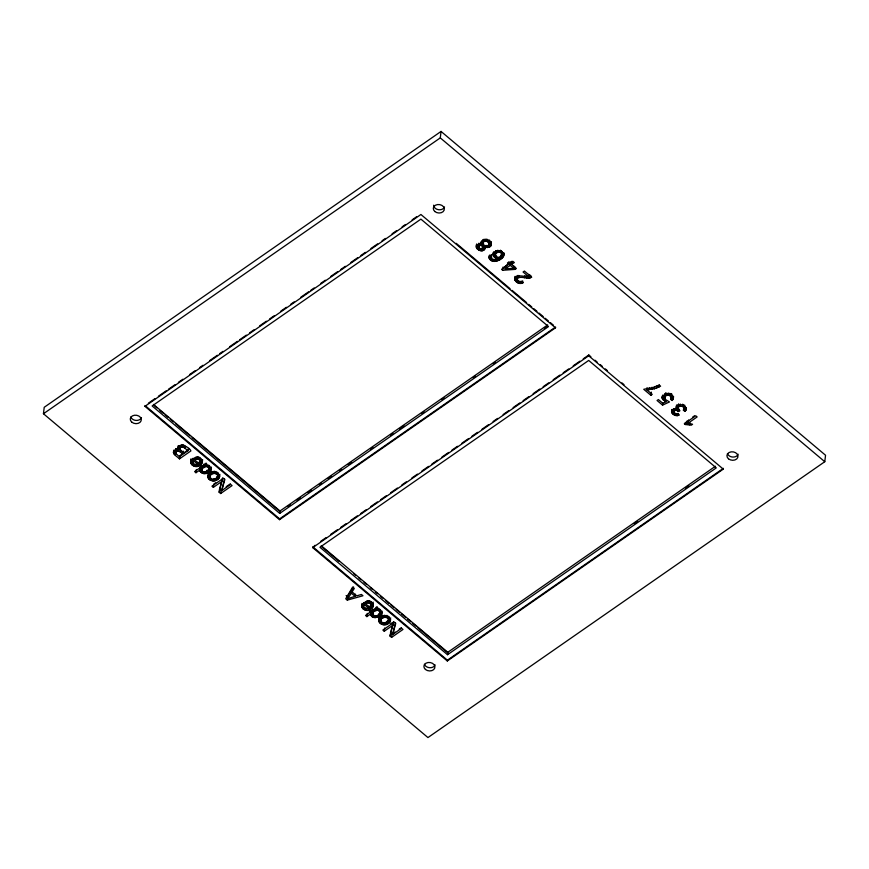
<?xml version="1.0" encoding="UTF-8"?>
<svg xmlns="http://www.w3.org/2000/svg" width="869" height="869" viewBox="0 0 869 869"><rect width="100%" height="100%" fill="white"/><g stroke="black" fill="none" stroke-linecap="round" stroke-linejoin="round"><path stroke-width="1.3" d="M476.462 246.242L478.461 244.243L481.535 244.45C481.296 231.035 501.076 249.294 484.641 247.068C485.956 253.976 473.127 250.066 476.723 244.091M192.679 462.156L193.114 458.213C190.344 461.787 193.906 466.935 197.936 464.426L198.197 462.275M200.5 461.613L198.762 459.19L195.742 459.104L194.526 457.789C207.876 455.182 201.011 471.737 192.147 464.969L193.19 458.658L199.164 463.688L200.142 462.666L200.761 459.462M363.709 603.368L363.068 608.843C371.932 615.61 378.797 599.056 365.436 601.663L366.664 602.977L369.673 603.053L371.421 605.487L370.085 607.561L364.111 602.532L361.569 605.856L363.068 608.843M188.345 448.48L188.084 450.631L184.163 453.357L180.176 449.707L180.491 445.797M180.328 445.873L180.35 445.276L179.937 449.099M503.944 253.129C505.584 261.721 486.119 264.86 490.138 255.432L491.593 256.485L491.072 258.582L492.365 259.766L495.602 259.885L498.621 258.375C495.287 258.951 491.865 255.779 493.396 252.358M670.846 397.22L670.586 399.371L672.139 400.49C678.385 388.856 651.913 395.276 666.48 401.652L662.808 403.281L658.398 399.566L657.062 400.5L662.558 405.128L669.488 401.956L664.492 398.914L664.644 394.689L665.882 392.821L665.491 396.047L664.253 397.915M200.011 470.553L200.446 466.653C196.253 475.843 212.481 475.647 211.243 467.24M370.922 614.416L370.976 613.764L366.881 616.61L365.534 615.469L376.94 607.54L378.2 608.593L377.157 609.321C392.353 612.927 366.653 625.126 371.356 610.527L369.314 611.95M371.356 610.527L371.823 612.547L373.507 613.883M175.429 452.771C176.461 448.741 181.415 452.412 182.816 454.291L179.372 456.692L175.636 453.303L175.864 449.023L175.636 453.303M514.817 279.188C516.382 273.377 524.387 277.102 528.493 276.559L523.073 271.997L524.42 271.063L531.73 277.211C527.146 279.905 521.042 275.191 516.892 278.688L517.62 281.154L519.792 282.056L522.073 281.393L523.312 282.664C519.401 285.325 512.906 281.165 515.154 276.353M43.45 413.742L44.221 407.289L441.05 131.436L825.55 455.258L824.779 461.711L427.95 737.564L43.45 413.742L440.279 137.889L441.05 131.436M144.949 406.334L145.047 405.519L279.622 518.858L279.525 519.673L144.949 406.334L420.922 214.491L555.497 327.819L279.525 519.673M173.409 452.532L174.593 450.251L178.558 449.87C176.874 441.941 189.377 446.416 190.898 450.924L179.481 458.854C177.265 456.475 172.149 454.53 173.67 450.381M173.648 453.412L174.039 450.185L175.723 452.13L175.342 455.367M174.278 454.346L174.669 451.109M175.744 451.761L176.125 448.534M176.211 451.337L176.472 449.186M176.831 451.011L177.091 448.86M177.493 450.881L177.743 448.73M178.047 447.85L178.308 445.699M178.08 448.838L178.341 446.677M178.178 450.935L178.438 448.784M178.558 449.87L178.471 445.601M178.895 451.196L179.286 447.969L178.569 447.709M179.481 458.854L179.872 455.628L189.203 449.132M180.241 447.948L181.013 445.319M180.426 452.282L180.687 450.12M180.752 447.47L181.578 445.004M181.328 447.155L182.197 444.83M181.936 446.981L182.555 446.938L182.805 444.787M188.084 450.631L183.131 447.014L183.381 444.863M182.816 454.291L183.207 451.065M184.282 447.513L184.543 445.352M185.336 448.306L185.586 446.155M192.147 464.969L190.702 462.786L191.039 458.745M190.974 463.546L191.093 459.549M191.452 464.274L191.354 460.32M192.842 463.709L192.788 459.495M192.418 462.178L193.722 458.506M193.016 465.588L193.396 462.362M193.939 466.045L194.2 463.883M194.938 466.327L195.199 464.176M195.742 459.104L196.003 456.942M196.003 466.447L196.253 464.296M196.872 458.875L197.133 456.725M206.496 463.296L206.235 465.447L207.278 464.73L206.029 463.666L194.613 471.595L195.959 472.736L196.351 469.499M197.871 458.908L198.132 456.757M197.089 466.392L197.35 464.242M198.762 459.19L199.012 457.029M198.165 466.142L198.556 462.916L197.48 463.155M199.555 459.701L199.805 457.55M199.229 465.697L199.609 462.471L202.195 460.385L201.814 463.611M200.142 462.666L200.554 458.452M200.283 465.067L200.663 461.841M200.152 471.237L200.391 467.316M201.163 464.361L201.554 461.124M200.522 471.91L200.543 468M201.13 472.54L202.325 465.415L201.51 470.77C203.368 474.105 209.722 471.563 209.06 468L206.17 466.425L201.945 468.652M202.216 462.829L202.607 459.603M201.51 470.77L201.956 465.98M202.205 473.236L202.466 471.085M203.248 467.489L203.639 464.263M203.455 473.67L203.715 471.519M204.747 466.686L205.138 463.459M205.464 466.49L205.855 463.264M204.812 473.801L205.062 471.65M206.17 466.425L206.42 464.274M206.203 473.605L206.583 470.379M207.561 473.116L207.821 470.965M208.43 467.174L208.69 465.024M207.854 477.233C207.528 470.9 219.097 470.096 219.607 476.527C218.477 481.861 209.57 482.599 207.854 477.233L208.245 474.007L209.798 477.754C212.764 482.067 219.477 477.635 217.847 473.04M208.679 470.107L209.396 466.327M209.016 469.553L209.31 465.849M208.147 478.015L208.527 474.789M208.842 472.378L209.559 465.784M208.647 478.765L209.038 475.528M209.929 471.454L211.037 467.218L210.646 470.444M209.635 476.701L210.494 472.367L209.787 476.147M209.364 479.471L210.168 472.921M210.135 480.036L210.396 477.885M210.102 475.604L211.286 474.517L211.667 471.291M210.971 480.47L211.221 478.319M211.286 474.517L212.872 473.681L213.133 471.519M212.872 473.681L213.633 473.464L213.893 471.313M212.807 480.959L213.057 478.808M213.633 473.464L214.382 473.409L214.632 471.248M213.97 480.981L214.23 478.819M219.151 492.267L222.692 477.917L219.542 489.03L219.151 492.267L220.65 493.527L232.066 485.597L230.665 484.413L221.693 490.648L224.854 479.525L223.355 478.265L211.949 486.195L213.35 487.368L213.731 484.142L215.718 482.762M217.587 475.191L215.729 473.627L215.99 471.476M215.132 480.763L215.393 478.613M216.859 474.268L217.109 472.117M216.294 480.318L216.674 477.081L219.412 474.898L219.031 478.135M217.598 476.799L218.141 473.008L217.446 479.634M218.358 478.895L218.749 475.669M219.444 477.342L219.868 474.376M220.65 493.527L221.041 490.301L219.542 489.03M221.693 490.648L224.539 478.765M279.731 513.405L548.491 326.581L420.911 219.129L152.151 405.964L279.731 513.405L280.024 510.983L547.676 324.93M447.307 660.972L447.405 660.168L723.377 468.326L723.28 469.13L447.307 660.972L312.731 547.633L315.056 545.276M353.585 586.977L352.51 588.715L352.119 591.941L356.746 595.841L361.417 594.461L362.97 595.765L347.307 600.121L347.698 596.894L346.123 595.569M347.752 598.654L348.143 595.428L351.728 589.953L351.348 593.179L347.752 598.654L355.095 596.34L355.345 594.19M361.623 606.649L362.004 603.423L363.448 605.617M361.884 607.42L362.275 604.194M362.373 608.148L362.753 604.922M369.108 606.149L368.858 608.3L365.219 608.648L363.47 607.105L363.894 603.162M363.926 609.462L364.187 607.312M363.47 607.105L364.643 602.38M364.861 609.908L365.11 607.757M366.664 602.977L366.914 600.816M365.849 610.201L366.11 608.05M367.793 602.749L368.054 600.598M366.881 616.61L367.261 613.373M368.011 610.266L368.26 608.104M368.793 602.782L369.043 600.631M369.673 603.053L369.933 600.903M369.086 610.016L369.466 606.779L373.116 604.259L372.725 607.485M370.466 603.575L370.726 601.413M370.151 609.571L370.531 606.345M371.204 604.476L371.465 602.315M371.063 606.54L371.313 604.389M371.421 605.487L371.802 602.26L371.443 603.314M371.193 608.941L371.584 605.715M371.074 615.1L371.454 611.874M372.084 608.224L372.464 604.998M371.443 615.784L371.823 612.547M372.92 604.303L373.181 602.141M380.231 609.723C381.719 614.079 375.365 618.685 372.421 614.644L372.692 610.396L373.464 612.265M373.138 606.703L373.388 604.552M372.051 616.414L372.877 609.853M372.312 613.633L373.246 609.288M373.127 617.109L373.377 614.959M372.855 612.526L374.17 611.363L374.43 609.212M374.376 617.544L374.626 615.393M375.669 610.559L376.049 607.333L377.472 607.062L377.081 610.299L374.17 611.363M376.386 610.364L376.766 607.138M375.723 617.674L375.984 615.524M377.113 617.479L377.374 615.328M379.97 611.874L378.33 610.483L378.591 608.333M378.482 616.99L378.862 613.764M379.351 611.048L379.601 608.897M378.699 620.292C379.536 613.568 392.81 615.165 389.942 621.998C386.944 627.212 376.755 624.659 378.96 618.141M379.59 613.981L379.851 611.83M378.775 621.107L379.156 617.881M379.927 613.427L380.481 609.658L380.318 610.201M379.058 621.889L379.449 618.663L381.437 620.683M379.764 616.251L380.144 613.025L381.947 611.092L381.567 614.318M379.568 622.639L379.949 619.401M380.85 615.328L381.23 612.102M380.285 623.345L381.089 616.794L381.1 618.402M388.758 616.914C390.387 621.509 383.685 625.941 380.72 621.628L381.404 616.24M381.056 623.909L381.306 621.759M380.72 621.628L382.588 615.165M381.882 624.344L382.143 622.193M382.773 624.648L383.033 622.497M382.208 618.391L383.794 617.544L384.044 615.393M383.718 624.833L383.979 622.671M383.794 617.544L384.554 617.338L384.804 615.187M390.322 633.979L390.072 636.141L391.571 637.401L402.977 629.471L401.576 628.287L392.614 634.522L395.775 623.399L394.265 622.128L382.86 630.068L384.261 631.242L384.652 628.015M384.891 624.844L385.141 622.693M388.508 619.065L386.651 617.501L386.901 615.35M386.053 624.637L386.433 621.411M387.77 618.141L388.03 615.991M387.205 624.192L387.596 620.955L390.746 617.989M388.182 621.226L388.573 618M388.519 620.672L389.051 616.881L388.899 617.435M388.356 623.507L388.747 620.281M389.279 622.769L389.66 619.543M389.942 621.998L390.333 618.771M390.366 621.216L390.615 619.065M391.571 637.401L391.952 634.174L395.069 632.013M390.072 636.141L393.603 621.791L390.453 632.904L391.952 634.174M392.614 634.522L395.449 622.639M476.484 247.546L476.875 244.319L478.232 246.22M476.766 248.197L477.146 244.971M477.222 248.838L477.602 245.601M477.852 249.446L478.613 243.961L478.417 247.947L480.796 249.37L483.142 248.328L483.74 244.374M478.417 247.947L478.808 243.222M478.591 249.99L478.971 246.763M478.428 246.459L479.264 243.7M479.004 245.851L479.818 245.482L480.068 243.331M479.362 250.391L479.623 248.241M480.166 250.663L480.427 248.512M479.818 245.482L480.763 245.406L481.144 242.179L483.544 243.613M481.089 243.385L481.35 241.234M481.535 244.45L481.926 241.224M481.013 250.804L481.263 248.653M483.349 247.6L481.708 245.623L482.099 242.397M481.839 250.815L482.219 247.578M483.001 244.504L483.153 240.311L483.001 244.504C486.01 248.762 491.235 244.406 489.562 240.094M482.556 246.133L482.936 242.907M482.762 243.537L483.414 239.377M482.534 248.947L482.925 245.71M482.61 250.696L482.99 247.469L485.369 245.525L484.978 248.751M483.153 246.839L483.414 244.689M483.023 242.603L484.044 239.67M483.142 248.328L483.533 245.101M483.316 250.446L483.707 247.22M483.783 241.821L484.859 241.321L485.108 239.171M483.968 250.076L484.359 246.85M484.63 249.457L485.021 246.231M484.989 247.947L485.239 245.797M484.859 241.321L486.064 241.213L486.314 239.062M485.923 247.546L486.184 245.395M489.171 243.32L487.27 241.484L487.52 239.333M487.216 247.665L487.476 245.514M488.313 242.125L488.574 239.963M488.845 242.679L489.095 240.528M488.465 247.426L489.508 241.386M489.128 244.613L489.671 240.746M489.627 246.829L490.018 243.602L491.409 241.756L491.028 244.993M490.279 246.275L490.67 243.048M489.051 257.724L489.301 255.562M489.16 258.321L489.421 256.17M490.746 245.666L491.137 242.44M489.432 258.919L489.551 255.095M490.431 260.048L490.822 256.811L489.823 255.682M490.909 257.756L491.289 254.53M491.072 258.582L491.354 255.019M491.343 260.689L491.604 258.538M492.332 261.135L492.582 258.984M493.19 255.236L493.57 252.01M493.418 255.931L493.809 252.705L495.656 254.519L495.276 257.745M493.831 256.572L494.211 253.346M493.386 261.406L493.646 259.255M494.418 257.17L494.809 253.944M495.069 254.769L495.417 253.824C504.194 246.796 502.999 262.655 495.254 255.703L495.46 251.543L495.634 252.477M447.513 654.715L716.273 467.88L588.693 360.439L319.933 547.264L447.513 654.715L447.807 652.293L715.459 466.229M494.526 261.482L494.776 259.331M495.254 255.703L495.808 250.587M496.318 252.955L496.579 250.804M495.906 261.319L496.156 259.158M496.275 258.158L496.536 256.007M497.579 252.325L497.839 250.174M497.361 260.874L497.752 257.637M498.904 260.146L499.284 256.909M500.099 252.325L500.359 250.174M501.087 252.868L501.337 250.717M500.511 259.136L500.902 255.899L503.792 252.966L503.412 256.192M501.228 256.116L501.489 253.965M501.576 253.422L501.826 251.26M501.685 255.464L502.119 251.912M501.826 258.126L502.206 254.889M502.793 257.137L503.173 253.911M511.982 261.221L511.591 264.448L516.392 268.488L515.1 269.39L502.662 270.281L503.053 267.044M514.024 266.11L513.775 268.26L505.161 268.923L505.552 265.697M502.662 270.281L501.554 269.347L508.952 264.198L509.212 262.047M505.161 268.923L510.309 265.349L510.69 262.112L512.428 263.579M515.1 269.39L515.36 267.228M514.926 279.883L515.306 276.657L517.609 279.297M515.23 280.578L515.61 277.352M515.73 281.263L516.11 278.037M516.425 281.936L517.272 275.451M516.925 280.35L517.066 276.266M517.511 278.026L517.772 275.875M517.229 282.534L517.489 280.383M518.489 277.591L518.75 275.44M518.054 282.979L518.315 280.828M518.902 283.294L519.162 281.143M519.781 283.468L520.042 281.317M520.672 283.49L520.933 281.339M521.552 283.37L521.813 281.208M522.443 283.088L522.693 280.937M524.68 277.765L524.941 275.614M526.636 277.982L526.886 275.831M528.189 278.058L528.754 274.408M529.471 277.982L529.851 274.756L528.569 274.832M530.601 277.754L530.85 275.603M555.497 327.819L555.595 327.016L279.622 518.858M312.731 547.633L588.704 355.79L588.802 354.986L590.877 356.724M646.829 389.812L654.368 388.812L660.614 386.184L659.213 385.01L652.869 387.563L643.733 389.279L650.892 395.308L652.239 394.374L646.829 389.812L647.079 387.661M649.186 389.725L649.436 387.563M650.892 395.308L651.272 392.082M651.761 389.388L652.011 387.226M654.368 388.812L654.629 386.662M656.845 388.008L657.094 385.858M658.984 387.096L659.234 384.945M662.265 397.611L662.515 395.46M662.33 398.371L662.721 395.145L665.306 397.937M662.591 399.088L662.982 395.851M663.036 399.762L663.427 396.525M662.558 405.128L662.819 402.977M663.666 400.392L664.057 397.166M664.492 398.914L664.97 393.7M664.915 401.163L665.176 399.012M665.491 396.047L666.795 395.406L667.055 393.255M666.795 395.406L668.196 395.21L668.457 393.06M670.586 399.371L671.465 397.633L669.521 395.449L669.782 393.299M670.618 396.079L670.868 393.929M671.237 396.807L671.618 393.581M671.27 398.491L671.65 395.265L670.977 396.145L672.519 397.252L672.139 400.49M671.465 397.633L671.726 395.482M672.704 399.914L673.084 396.677L672.519 397.252M673.986 409.549L673.79 408.788C671.802 412.004 675.094 415.654 678.254 413.731L679.362 415.045C675.865 417.077 670.173 413.883 671.878 409.571M673.095 399.295L673.356 397.144M671.813 412.612L672.204 409.386L673.464 411.07L673.084 414.296M673.312 398.643L673.573 396.492M672.313 413.492L672.693 410.266M673.605 412.775L673.855 410.624M673.399 412.025L674.431 408.56M674.474 415.176L674.735 413.025M675.246 415.447L675.495 413.296M671.618 411.721L673.616 409.103L676.647 409.19L676.386 406.051M677.885 408.311L678.515 404.194L677.885 408.311L679.916 410.755L678.537 411.482L676.31 410.287L676.69 407.061L678.722 408.05M676.647 409.19L676.516 404.976M676.875 415.654L677.136 413.492M677.396 410.668L677.777 407.442M677.711 415.567L677.961 413.416M678.341 411.287L678.591 409.125M678.135 407.431L679.113 404.53M678.537 411.482L678.798 409.321M678.863 406.681L679.96 406.181L680.21 404.031M676.136 408.202L676.093 407.235C678.07 401.38 689.736 406.323 684.989 411.341L683.447 410.331L684.359 408.463L682.469 406.323L682.719 404.172M683.523 406.953L683.773 404.791M683.447 410.331L683.697 408.18M684.131 407.67L684.392 405.519M684.153 409.353L684.533 406.127M684.359 408.463L684.75 405.236M684.989 411.341L685.934 407.539L685.543 410.765M685.934 410.157L686.195 408.006M685.196 424.496L684.316 423.757L695.776 415.795L697.134 416.935L688.205 423.149L692.604 424.257L691.257 425.202L685.196 424.496L685.445 422.345M686.423 424.376L686.684 422.225M687.922 424.452L688.585 419.923M689.573 424.724L689.834 422.573M493.136 254.508C494.048 249.186 503.814 249.664 503.694 255.28M217.652 474.126L217.989 473.572M352.119 591.941L354.28 588.454L352.618 587.053L345.732 598.795L347.307 600.121M210.32 468.228L207.952 469.89M192.809 458.919L191.245 460.396L190.702 462.786M148.382 403.205L155.062 398.556M158.397 396.242L166.185 390.822M168.412 389.279L175.093 384.641M178.427 382.317L182.881 379.221M189.561 374.582L195.123 370.715M199.577 367.62L202.911 365.295M209.592 360.657L217.38 355.236M219.607 353.694L222.942 351.369M229.622 346.731L237.411 341.321M239.638 339.768L246.307 335.13M249.653 332.805L254.096 329.709M259.668 325.842L266.338 321.204M269.683 318.88L274.126 315.795M280.806 311.145L286.368 307.278M290.822 304.183L294.156 301.869M300.837 297.22L308.625 291.81M310.852 290.257L314.187 287.943M320.867 283.305L325.321 280.209M330.883 276.342L337.563 271.693M340.898 269.379L345.351 266.283M350.913 262.416L357.593 257.767M360.928 255.453L365.382 252.358M370.944 248.491L377.624 243.852M382.078 240.756L385.412 238.432M392.093 233.794L396.536 230.698M402.108 226.831L405.443 224.506M412.123 219.868L416.566 216.772M195.959 472.736L200.055 469.89M506.573 264.98L510.69 262.112M511.591 264.448L514.329 262.557L512.971 261.406L510.233 263.307L508.745 262.047L507.453 262.949L508.952 264.198M213.35 487.368L222.301 481.144M226.222 486.694L230.372 483.805M288.128 506.421L290.355 504.878M297.035 500.229L300.381 497.904M308.18 492.473L311.526 490.149M319.325 484.728L321.563 483.186M328.243 478.537L331.589 476.212M339.388 470.781L341.615 469.238M348.306 464.589L351.652 462.265M370.596 449.088L372.823 447.546M390.659 435.141L392.886 433.598M399.577 428.949L404.031 425.853M421.867 413.448L424.094 411.906M441.93 399.512L444.157 397.959M473.138 377.819L475.365 376.266M493.19 363.872L495.428 362.319M544.461 328.232L546.688 326.679M320.618 541.409L326.179 537.542M330.633 534.446L337.313 529.808M340.648 527.483L346.21 523.616M350.663 520.531L357.344 515.882M360.678 513.568L366.24 509.701M370.694 506.605L377.374 501.956M380.709 499.642L386.271 495.775M390.724 492.68L397.405 488.041M401.847 484.945L406.301 481.85M411.863 477.983L417.435 474.116M421.878 471.02L428.558 466.381M431.893 464.057L437.465 460.19M441.908 457.094L448.589 452.456M451.923 450.131L457.496 446.264M461.939 443.168L468.619 438.53M471.954 436.205L477.526 432.338M481.969 429.243L488.65 424.604M493.103 421.508L497.557 418.413M503.118 414.546L508.68 410.679M513.134 407.583L519.814 402.944M523.149 400.62L528.71 396.753M533.164 393.657L539.845 389.019M543.179 386.694L548.741 382.827M553.195 379.742L559.875 375.093M563.21 372.779L568.771 368.912M573.225 365.816L579.905 361.167M583.24 358.854L588.802 354.986M390.615 623.866L392.614 622.476M384.261 631.242L393.222 625.017M692.56 417.163L694.537 415.784M399.219 629.123L401.293 627.679M634.229 523.768L637.574 521.443M685.5 488.128L688.845 485.804M488.856 244.2L490.018 243.602M674.17 410.711L676.31 410.287M679.96 406.181L682.469 406.323M384.554 617.338L386.651 617.501M504.292 266.957L506.779 266.783M206.235 465.447L209.711 466.479L210.982 469.401M686.803 421.15L688.313 421.226M182.555 446.938L183.131 447.014M377.081 610.299L378.33 610.483M214.382 473.409L215.729 473.627M668.196 395.21L669.521 395.449M486.064 241.213L487.27 241.484M480.763 245.406L481.708 245.623M490.822 256.811L491.724 257.463M440.279 137.889L824.779 461.711M510.309 265.349L513.775 268.26M456.214 243.32L510.049 288.66M512.113 290.398L526.614 302.608M528.678 304.346L531.785 306.963M533.859 308.712L536.966 311.319M539.03 313.068L543.168 316.555M545.243 318.293L548.35 320.911M550.425 322.66L553.52 325.278M595.015 360.211L597.09 361.96M600.186 364.578L602.26 366.316M605.367 368.934L607.442 370.672M621.932 382.881L623.996 384.63M588.704 355.79L723.28 469.13M153.476 404.411L280.024 510.983M321.258 545.71L447.807 652.293M154.758 406.095L156.833 407.843M159.95 410.472L163.057 413.09M165.132 414.839L168.249 417.457M170.324 419.206L173.442 421.834M175.516 423.583L190.039 435.814M192.114 437.563L279.286 510.972M321.497 546.525L339.138 561.385M353.672 573.616L355.747 575.365M358.864 577.994L360.939 579.742M364.046 582.36L366.121 584.109M370.27 587.607L372.356 589.356M375.462 591.974L377.537 593.723M380.655 596.34L382.729 598.089M385.836 600.718L388.954 603.336M391.028 605.085L394.146 607.703M396.221 609.451L399.327 612.08M401.402 613.818L405.562 617.316M407.637 619.065L410.744 621.693M412.818 623.431L415.936 626.06M418.011 627.809L447.068 652.282M312.829 546.829L447.405 660.168M351.348 593.179L355.095 596.34M193.461 460.657L197.936 464.426M364.383 604.531L368.858 608.3M191.843 461.048L192.538 461.743M200.913 468.673L201.521 469.314M478.797 244.721L479.373 245.406M664.644 394.689L664.872 395.677M210.026 473.475L210.189 474.528M435.108 664.894A5.54 4.236 6.8 0 1 429.71 667.707A5.54 4.236 6.8 0 1 424.43 664.242M738.139 454.237A5.54 4.236 6.8 0 1 732.741 457.051A5.54 4.236 6.8 0 1 727.462 453.585M444.526 206.963A5.54 4.236 6.8 0 1 438.4 209.69A5.54 4.236 6.8 0 1 433.685 205.193M141.473 417.609A5.529 4.226 6.8 0 1 136.085 420.422A5.529 4.226 6.8 0 1 130.828 416.957M131.827 422.171A5.529 4.226 6.8 0 0 141.093 420.835A5.529 4.226 6.8 0 0 134.445 415.241A5.529 4.226 6.8 0 0 131.827 422.171M425.441 669.456A5.54 4.236 6.8 0 0 434.717 668.12A5.54 4.236 6.8 0 0 428.059 662.515A5.54 4.236 6.8 0 0 425.441 669.456M728.472 458.799A5.54 4.236 6.8 0 0 737.759 457.474A5.54 4.236 6.8 0 0 731.101 451.858A5.54 4.236 6.8 0 0 728.472 458.799M434.858 211.525A5.54 4.236 6.8 0 0 444.135 210.189A5.54 4.236 6.8 0 0 437.476 204.573A5.54 4.236 6.8 0 0 434.858 211.525"/></g></svg>
